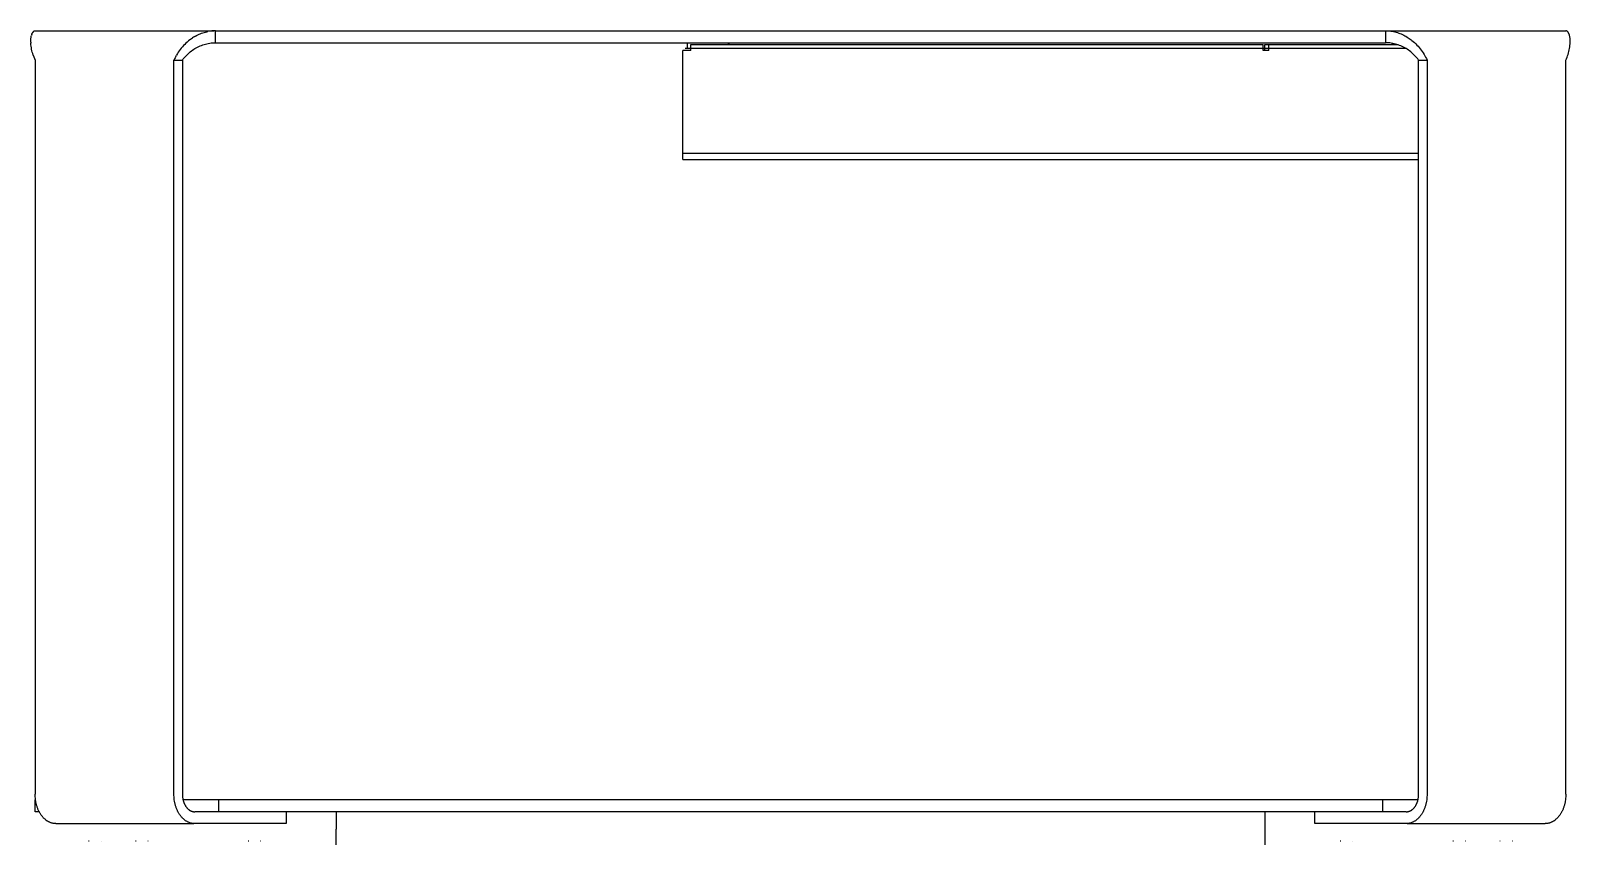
# Model space of a CAD drawing. Header units: millimetres. Extents: x -582 to 3448, y -204 to 2611.
# Drawn here: x 1039.1 to 1427.3, y 2063.8 to 2268.2 of the extents above; entities that cross this region are included whole.
import ezdxf

# ---------------------------------------------------------------- set-up
doc = ezdxf.new("R2010")
doc.units = ezdxf.units.MM
doc.header["$MEASUREMENT"] = 0
doc.layers.add('Utwórz2D linie widoczne', color=7, linetype='Continuous', true_color=0x000000)

msp = doc.modelspace()

# ---------------------------------------------------------------- linework, layer by layer
at = {"layer": 'Utwórz2D linie widoczne'}
for p, q in [((1039.33, 2267.28), (1039.28, 2267.09)), ((1039.33, 2267.28), (1039.35, 2267.33)), ((1039.35, 2267.33), (1039.37, 2267.39)), ((1039.37, 2267.39), (1039.39, 2267.44)), ((1039.39, 2267.44), (1039.41, 2267.49)), ((1039.41, 2267.49), (1039.43, 2267.54)), ((1039.43, 2267.54), (1039.45, 2267.6)), ((1039.45, 2267.6), (1039.48, 2267.65)), ((1039.48, 2267.65), (1039.51, 2267.7)), ((1039.51, 2267.7), (1039.54, 2267.74)), ((1039.54, 2267.74), (1039.57, 2267.79)), ((1039.57, 2267.79), (1039.6, 2267.84)), ((1039.6, 2267.84), (1039.64, 2267.88)), ((1039.64, 2267.88), (1039.67, 2267.93)), ((1039.67, 2267.93), (1039.71, 2267.97)), ((1039.71, 2267.97), (1039.75, 2268.01)), ((1039.75, 2268.01), (1039.79, 2268.05)), ((1039.79, 2268.05), (1039.83, 2268.09)), ((1039.83, 2268.09), (1039.87, 2268.13)), ((1039.96, 2268.18), (1039.87, 2268.13)), ((1039.96, 2268.18), (1039.98, 2268.19)), ((1039.98, 2268.19), (1039.99, 2268.2)), ((1039.99, 2268.2), (1040.01, 2268.2)), ((1040.01, 2268.2), (1040.03, 2268.21)), ((1040.03, 2268.21), (1040.04, 2268.22)), ((1040.04, 2268.22), (1040.06, 2268.22)), ((1040.06, 2268.22), (1040.08, 2268.22)), ((1040.08, 2268.22), (1040.09, 2268.23)), ((1040.09, 2268.23), (1040.11, 2268.23)), ((1040.11, 2268.23), (1040.13, 2268.23)), ((1040.13, 2268.23), (1040.14, 2268.24)), ((1040.14, 2268.24), (1040.16, 2268.24)), ((1040.16, 2268.24), (1040.18, 2268.24)), ((1040.18, 2268.24), (1040.2, 2268.24)), ((1040.2, 2268.24), (1085.24, 2268.24)), ((1080.9, 2267.05), (1081.21, 2267.2)), ((1081.21, 2267.2), (1081.52, 2267.35)), ((1081.52, 2267.35), (1081.83, 2267.48)), ((1081.83, 2267.48), (1082.14, 2267.6)), ((1082.14, 2267.6), (1082.47, 2267.71)), ((1082.47, 2267.71), (1082.79, 2267.82)), ((1082.79, 2267.82), (1083.12, 2267.91)), ((1083.12, 2267.91), (1083.45, 2267.99)), ((1083.45, 2267.99), (1083.78, 2268.06)), ((1084.09, 2268.11), (1083.78, 2268.06)), ((1084.4, 2268.16), (1084.09, 2268.11)), ((1084.72, 2268.19), (1084.4, 2268.16)), ((1085.03, 2268.22), (1084.72, 2268.19)), ((1085.35, 2268.23), (1085.03, 2268.22)), ((1085.66, 2268.24), (1085.35, 2268.23)), ((1085.66, 2268.24), (1380.73, 2268.24)), ((1085.66, 2265.24), (1085.66, 2268.24)), ((1380.73, 2268.24), (1380.73, 2265.24)), ((1380.73, 2268.24), (1381.07, 2268.23)), ((1381.07, 2268.23), (1381.4, 2268.22)), ((1381.15, 2268.24), (1426.2, 2268.24)), ((1381.4, 2268.22), (1381.74, 2268.19)), ((1381.74, 2268.19), (1382.07, 2268.15)), ((1382.07, 2268.15), (1382.41, 2268.1)), ((1382.41, 2268.1), (1382.74, 2268.03)), ((1382.74, 2268.03), (1383.07, 2267.96)), ((1383.07, 2267.96), (1383.4, 2267.87)), ((1383.4, 2267.87), (1383.73, 2267.78)), ((1383.73, 2267.78), (1384.05, 2267.67)), ((1384.05, 2267.67), (1384.37, 2267.56)), ((1384.37, 2267.56), (1384.68, 2267.43)), ((1384.68, 2267.43), (1384.99, 2267.29)), ((1384.99, 2267.29), (1385.3, 2267.15)), ((1385.3, 2267.15), (1385.6, 2266.99)), ((1426.21, 2268.24), (1426.2, 2268.24)), ((1426.23, 2268.24), (1426.21, 2268.24)), ((1426.25, 2268.24), (1426.23, 2268.24)), ((1426.27, 2268.23), (1426.25, 2268.24)), ((1426.28, 2268.23), (1426.27, 2268.23)), ((1426.3, 2268.23), (1426.28, 2268.23)), ((1426.32, 2268.22), (1426.3, 2268.23)), ((1426.33, 2268.22), (1426.32, 2268.22)), ((1426.35, 2268.21), (1426.33, 2268.22)), ((1426.37, 2268.21), (1426.35, 2268.21)), ((1426.38, 2268.2), (1426.37, 2268.21)), ((1426.4, 2268.19), (1426.38, 2268.2)), ((1426.43, 2268.18), (1426.4, 2268.19)), ((1426.45, 2268.17), (1426.43, 2268.18)), ((1426.47, 2268.16), (1426.45, 2268.17)), ((1426.49, 2268.15), (1426.47, 2268.16)), ((1426.51, 2268.14), (1426.49, 2268.15)), ((1426.53, 2268.13), (1426.51, 2268.14)), ((1426.54, 2268.11), (1426.53, 2268.13)), ((1426.56, 2268.1), (1426.54, 2268.11)), ((1426.6, 2268.06), (1426.56, 2268.1)), ((1426.64, 2268.02), (1426.6, 2268.06)), ((1426.68, 2267.98), (1426.64, 2268.02)), ((1426.71, 2267.94), (1426.68, 2267.98)), ((1426.75, 2267.9), (1426.71, 2267.94)), ((1426.78, 2267.85), (1426.75, 2267.9)), ((1426.81, 2267.81), (1426.78, 2267.85)), ((1426.84, 2267.76), (1426.81, 2267.81)), ((1426.87, 2267.72), (1426.84, 2267.76)), ((1426.9, 2267.67), (1426.87, 2267.72)), ((1426.93, 2267.62), (1426.9, 2267.67)), ((1426.95, 2267.57), (1426.93, 2267.62)), ((1426.97, 2267.52), (1426.95, 2267.57)), ((1426.99, 2267.47), (1426.97, 2267.52)), ((1427.01, 2267.42), (1426.99, 2267.47)), ((1427.03, 2267.37), (1427.01, 2267.42)), ((1427.06, 2267.27), (1427.03, 2267.37)), ((1427.09, 2267.18), (1427.06, 2267.27)), ((1427.12, 2267.09), (1427.09, 2267.18)), ((1039.09, 2265.77), (1039.1, 2265.96)), ((1039.09, 2265.58), (1039.09, 2265.77)), ((1039.1, 2265.39), (1039.09, 2265.58)), ((1039.1, 2265.96), (1039.12, 2266.15)), ((1039.1, 2265.39), (1039.11, 2265.1)), ((1039.14, 2264.72), (1039.11, 2265.1)), ((1039.12, 2266.15), (1039.14, 2266.34)), ((1039.14, 2266.34), (1039.16, 2266.53)), ((1039.18, 2264.34), (1039.14, 2264.72)), ((1039.16, 2266.53), (1039.2, 2266.72)), ((1039.24, 2263.96), (1039.18, 2264.34)), ((1039.2, 2266.72), (1039.23, 2266.9)), ((1039.23, 2266.9), (1039.28, 2267.09)), ((1039.3, 2263.58), (1039.24, 2263.96)), ((1039.38, 2263.21), (1039.3, 2263.58)), ((1076.79, 2263.52), (1076.54, 2263.18)), ((1077.05, 2263.86), (1076.79, 2263.52)), ((1077.32, 2264.18), (1077.05, 2263.86)), ((1077.61, 2264.5), (1077.32, 2264.18)), ((1077.9, 2264.81), (1077.61, 2264.5)), ((1078.21, 2265.11), (1077.9, 2264.81)), ((1078.52, 2265.4), (1078.21, 2265.11)), ((1078.84, 2265.67), (1078.52, 2265.4)), ((1079.17, 2265.94), (1078.84, 2265.67)), ((1079.17, 2265.94), (1079.4, 2266.11)), ((1079.4, 2266.11), (1079.64, 2266.28)), ((1079.59, 2263.15), (1079.89, 2263.36)), ((1079.64, 2266.28), (1079.87, 2266.44)), ((1080.11, 2266.6), (1079.87, 2266.44)), ((1079.89, 2263.36), (1080.19, 2263.57)), ((1080.36, 2266.75), (1080.11, 2266.6)), ((1080.19, 2263.57), (1080.5, 2263.76)), ((1080.6, 2266.89), (1080.36, 2266.75)), ((1080.5, 2263.76), (1080.81, 2263.94)), ((1080.6, 2266.89), (1080.9, 2267.05)), ((1080.81, 2263.94), (1081.13, 2264.1)), ((1081.13, 2264.1), (1081.46, 2264.26)), ((1081.46, 2264.26), (1081.79, 2264.41)), ((1081.79, 2264.41), (1082.13, 2264.54)), ((1082.13, 2264.54), (1082.47, 2264.67)), ((1082.47, 2264.67), (1082.81, 2264.78)), ((1082.81, 2264.78), (1083.16, 2264.88)), ((1083.16, 2264.88), (1083.51, 2264.97)), ((1083.51, 2264.97), (1083.86, 2265.04)), ((1083.86, 2265.04), (1084.22, 2265.11)), ((1084.22, 2265.11), (1084.58, 2265.16)), ((1084.58, 2265.16), (1084.94, 2265.2)), ((1084.94, 2265.2), (1085.3, 2265.22)), ((1085.3, 2265.22), (1085.66, 2265.24)), ((1085.66, 2265.24), (1380.73, 2265.24)), ((1205.56, 2263.25), (1203.56, 2263.25)), ((1203.56, 2237.25), (1203.56, 2263.25)), ((1205.56, 2263.78), (1204.15, 2263.78)), ((1204.62, 2265.25), (1204.62, 2263.75)), ((1205.21, 2263.75), (1204.62, 2263.75)), ((1205.56, 2263.75), (1205.21, 2263.75)), ((1205.56, 2263.25), (1205.56, 2264.75)), ((1205.56, 2264.75), (1349.9, 2264.75)), ((1349.9, 2263.78), (1205.56, 2263.78)), ((1214.53, 2265.24), (1214.57, 2265.23)), ((1214.57, 2265.23), (1214.61, 2265.22)), ((1214.61, 2265.22), (1214.65, 2265.21)), ((1214.65, 2265.21), (1214.69, 2265.2)), ((1214.69, 2265.2), (1214.73, 2265.19)), ((1214.73, 2265.19), (1214.77, 2265.17)), ((1214.77, 2265.17), (1214.81, 2265.16)), ((1214.81, 2265.16), (1214.85, 2265.14)), ((1214.85, 2265.14), (1214.89, 2265.12)), ((1214.89, 2265.12), (1214.92, 2265.1)), ((1214.92, 2265.1), (1214.96, 2265.08)), ((1214.96, 2265.08), (1215, 2265.06)), ((1215, 2265.06), (1215.03, 2265.04)), ((1215.03, 2265.04), (1215.07, 2265.01)), ((1215.07, 2265.01), (1215.1, 2264.99)), ((1215.1, 2264.99), (1215.13, 2264.96)), ((1215.13, 2264.96), (1215.16, 2264.93)), ((1215.16, 2264.93), (1215.19, 2264.9)), ((1215.19, 2264.9), (1215.22, 2264.87)), ((1215.22, 2264.87), (1215.25, 2264.84)), ((1215.25, 2264.84), (1215.28, 2264.81)), ((1215.28, 2264.81), (1215.31, 2264.78)), ((1215.31, 2264.78), (1215.33, 2264.75)), ((1349.9, 2263.25), (1349.9, 2264.75)), ((1350.26, 2263.78), (1349.9, 2263.78)), ((1351.32, 2263.25), (1349.9, 2263.25)), ((1350.26, 2263.25), (1350.26, 2264.75)), ((1350.26, 2264.75), (1351.32, 2264.75)), ((1385.83, 2263.78), (1350.26, 2263.78)), ((1351.32, 2263.25), (1351.32, 2264.75)), ((1351.32, 2264.75), (1383.76, 2264.75)), ((1381.09, 2265.22), (1380.73, 2265.24)), ((1381.45, 2265.2), (1381.09, 2265.22)), ((1381.81, 2265.16), (1381.45, 2265.2)), ((1382.17, 2265.11), (1381.81, 2265.16)), ((1382.53, 2265.04), (1382.17, 2265.11)), ((1382.35, 2265.1), (1382.4, 2265.07)), ((1382.4, 2265.07), (1382.44, 2265.05)), ((1382.44, 2265.05), (1382.48, 2265.02)), ((1382.48, 2265.02), (1382.52, 2264.99)), ((1382.52, 2264.99), (1382.55, 2264.96)), ((1382.88, 2264.97), (1382.53, 2265.04)), ((1382.55, 2264.96), (1382.59, 2264.92)), ((1382.59, 2264.92), (1382.63, 2264.89)), ((1382.63, 2264.89), (1382.66, 2264.86)), ((1382.66, 2264.86), (1382.69, 2264.82)), ((1382.69, 2264.82), (1382.73, 2264.78)), ((1382.73, 2264.78), (1382.76, 2264.75)), ((1383.23, 2264.88), (1382.88, 2264.97)), ((1383.58, 2264.78), (1383.23, 2264.88)), ((1383.93, 2264.67), (1383.58, 2264.78)), ((1384.27, 2264.54), (1383.93, 2264.67)), ((1384.6, 2264.41), (1384.27, 2264.54)), ((1384.93, 2264.26), (1384.6, 2264.41)), ((1385.26, 2264.1), (1384.93, 2264.26)), ((1385.58, 2263.94), (1385.26, 2264.1)), ((1385.89, 2263.76), (1385.58, 2263.94)), ((1385.6, 2266.99), (1385.88, 2266.84)), ((1385.88, 2266.84), (1386.16, 2266.67)), ((1386.2, 2263.57), (1385.89, 2263.76)), ((1386.16, 2266.67), (1386.43, 2266.5)), ((1386.5, 2263.36), (1386.2, 2263.57)), ((1386.43, 2266.5), (1386.7, 2266.32)), ((1386.8, 2263.15), (1386.5, 2263.36)), ((1386.7, 2266.32), (1386.93, 2266.16)), ((1386.93, 2266.16), (1387.16, 2265.99)), ((1387.16, 2265.99), (1387.39, 2265.81)), ((1387.39, 2265.81), (1387.72, 2265.54)), ((1387.72, 2265.54), (1388.03, 2265.25)), ((1388.03, 2265.25), (1388.34, 2264.96)), ((1388.34, 2264.96), (1388.64, 2264.65)), ((1388.64, 2264.65), (1388.93, 2264.34)), ((1388.93, 2264.34), (1389.21, 2264.02)), ((1389.21, 2264.02), (1389.48, 2263.69)), ((1389.48, 2263.69), (1389.74, 2263.35)), ((1389.74, 2263.35), (1389.98, 2263)), ((1426.97, 2263.04), (1427.05, 2263.42)), ((1427.05, 2263.42), (1427.13, 2263.8)), ((1427.14, 2266.99), (1427.12, 2267.09)), ((1427.13, 2263.8), (1427.19, 2264.18)), ((1427.19, 2266.79), (1427.14, 2266.99)), ((1427.22, 2266.58), (1427.19, 2266.79)), ((1427.19, 2264.18), (1427.24, 2264.56)), ((1427.25, 2266.37), (1427.22, 2266.58)), ((1427.24, 2264.56), (1427.28, 2264.95)), ((1427.27, 2266.16), (1427.25, 2266.37)), ((1427.29, 2265.95), (1427.27, 2266.16)), ((1427.28, 2264.95), (1427.29, 2265.24)), ((1427.3, 2265.74), (1427.29, 2265.95)), ((1427.29, 2265.24), (1427.3, 2265.53)), ((1427.3, 2265.53), (1427.3, 2265.74)), ((1039.48, 2262.84), (1039.38, 2263.21)), ((1039.58, 2262.47), (1039.48, 2262.84)), ((1039.7, 2262.1), (1039.58, 2262.47)), ((1039.7, 2262.1), (1039.85, 2261.68)), ((1039.85, 2261.68), (1040.02, 2261.25)), ((1040.02, 2261.25), (1040.2, 2260.84)), ((1040.2, 2260.84), (1040.2, 2075.64)), ((1075.34, 2261.15), (1075.2, 2260.84)), ((1075.2, 2075.64), (1075.2, 2260.84)), ((1075.2, 2260.84), (1077.32, 2260.84)), ((1075.49, 2261.45), (1075.34, 2261.15)), ((1075.65, 2261.75), (1075.49, 2261.45)), ((1075.65, 2261.75), (1075.85, 2262.11)), ((1076.06, 2262.47), (1075.85, 2262.11)), ((1076.29, 2262.83), (1076.06, 2262.47)), ((1076.54, 2263.18), (1076.29, 2262.83)), ((1077.32, 2260.84), (1077.53, 2261.13)), ((1077.32, 2260.84), (1077.32, 2075.64)), ((1077.53, 2261.13), (1077.76, 2261.41)), ((1077.76, 2261.41), (1078, 2261.69)), ((1078, 2261.69), (1078.24, 2261.95)), ((1078.24, 2261.95), (1078.49, 2262.21)), ((1078.49, 2262.21), (1078.76, 2262.46)), ((1078.76, 2262.46), (1079.03, 2262.7)), ((1079.03, 2262.7), (1079.31, 2262.93)), ((1079.31, 2262.93), (1079.59, 2263.15)), ((1387.09, 2262.93), (1386.8, 2263.15)), ((1387.36, 2262.7), (1387.09, 2262.93)), ((1387.64, 2262.46), (1387.36, 2262.7)), ((1387.9, 2262.21), (1387.64, 2262.46)), ((1388.15, 2261.95), (1387.9, 2262.21)), ((1388.4, 2261.69), (1388.15, 2261.95)), ((1388.63, 2261.41), (1388.4, 2261.69)), ((1388.86, 2261.13), (1388.63, 2261.41)), ((1389.08, 2260.84), (1388.86, 2261.13)), ((1389.08, 2075.64), (1389.08, 2260.84)), ((1389.08, 2260.84), (1391.2, 2260.84)), ((1389.98, 2263), (1390.22, 2262.65)), ((1390.22, 2262.65), (1390.44, 2262.28)), ((1390.44, 2262.28), (1390.65, 2261.93)), ((1390.65, 2261.93), (1390.84, 2261.57)), ((1390.84, 2261.57), (1391.02, 2261.21)), ((1391.02, 2261.21), (1391.2, 2260.84)), ((1391.2, 2260.84), (1391.2, 2075.64)), ((1426.2, 2260.84), (1426.35, 2261.2)), ((1426.2, 2075.64), (1426.2, 2260.84)), ((1426.35, 2261.2), (1426.5, 2261.56)), ((1426.5, 2261.56), (1426.63, 2261.92)), ((1426.63, 2261.92), (1426.76, 2262.29)), ((1426.76, 2262.29), (1426.87, 2262.66)), ((1426.87, 2262.66), (1426.97, 2263.04)), ((1205.56, 2237.25), (1203.56, 2237.25)), ((1203.56, 2235.75), (1203.56, 2237.25)), ((1349.9, 2237.25), (1205.56, 2237.25)), ((1351.32, 2237.25), (1349.9, 2237.25)), ((1389.08, 2237.25), (1351.32, 2237.25)), ((1203.56, 2235.75), (1203.56, 2235.75)), ((1203.56, 2235.75), (1203.56, 2235.75)), ((1203.56, 2235.75), (1205.56, 2235.75)), ((1205.56, 2235.75), (1349.9, 2235.75)), ((1349.9, 2235.75), (1351.32, 2235.75)), ((1351.32, 2235.75), (1389.08, 2235.75)), ((1040.2, 2075.31), (1040.2, 2075.64)), ((1040.22, 2074.97), (1040.2, 2075.31)), ((1040.2, 2071.24), (1040.2, 2074.24)), ((1040.29, 2074.24), (1040.2, 2074.24)), ((1040.24, 2074.63), (1040.22, 2074.97)), ((1040.28, 2074.29), (1040.24, 2074.63)), ((1040.33, 2073.95), (1040.28, 2074.29)), ((1040.37, 2073.78), (1040.33, 2073.95)), ((1040.4, 2073.6), (1040.37, 2073.78)), ((1040.43, 2073.43), (1040.4, 2073.6)), ((1040.47, 2073.26), (1040.43, 2073.43)), ((1040.52, 2073.09), (1040.47, 2073.26)), ((1040.56, 2072.92), (1040.52, 2073.09)), ((1075.2, 2075.31), (1075.2, 2075.64)), ((1075.22, 2074.97), (1075.2, 2075.31)), ((1075.24, 2074.63), (1075.22, 2074.97)), ((1075.28, 2074.29), (1075.24, 2074.63)), ((1075.33, 2073.95), (1075.28, 2074.29)), ((1075.37, 2073.78), (1075.33, 2073.95)), ((1075.4, 2073.6), (1075.37, 2073.78)), ((1075.43, 2073.43), (1075.4, 2073.6)), ((1075.47, 2073.26), (1075.43, 2073.43)), ((1075.52, 2073.09), (1075.47, 2073.26)), ((1075.56, 2072.92), (1075.52, 2073.09)), ((1077.32, 2075.64), (1077.32, 2075.44)), ((1077.32, 2075.44), (1077.33, 2075.24)), ((1077.33, 2075.24), (1077.35, 2075.04)), ((1077.35, 2075.04), (1077.37, 2074.84)), ((1077.37, 2074.84), (1077.4, 2074.63)), ((1077.4, 2074.63), (1077.42, 2074.53)), ((1077.42, 2074.53), (1077.44, 2074.43)), ((1077.44, 2074.43), (1077.46, 2074.33)), ((1077.46, 2074.33), (1077.48, 2074.22)), ((1086.43, 2074.24), (1077.48, 2074.24)), ((1077.48, 2074.22), (1077.51, 2074.12)), ((1077.51, 2074.12), (1077.54, 2074.02)), ((1077.54, 2074.02), (1077.57, 2073.92)), ((1077.57, 2073.92), (1077.6, 2073.82)), ((1077.6, 2073.82), (1077.63, 2073.72)), ((1077.63, 2073.72), (1077.67, 2073.62)), ((1077.67, 2073.62), (1077.7, 2073.52)), ((1077.7, 2073.52), (1077.74, 2073.42)), ((1077.74, 2073.42), (1077.78, 2073.33)), ((1077.78, 2073.33), (1077.82, 2073.23)), ((1077.82, 2073.23), (1077.87, 2073.14)), ((1077.87, 2073.14), (1077.92, 2073.05)), ((1077.92, 2073.05), (1077.96, 2072.95)), ((1379.96, 2074.24), (1086.43, 2074.24)), ((1086.43, 2074.24), (1086.43, 2071.24)), ((1379.96, 2074.24), (1379.96, 2071.24)), ((1388.91, 2074.24), (1379.96, 2074.24)), ((1388.43, 2072.95), (1388.48, 2073.05)), ((1388.48, 2073.05), (1388.52, 2073.14)), ((1388.52, 2073.14), (1388.57, 2073.23)), ((1388.57, 2073.23), (1388.61, 2073.33)), ((1388.61, 2073.33), (1388.65, 2073.42)), ((1388.65, 2073.42), (1388.69, 2073.52)), ((1388.69, 2073.52), (1388.73, 2073.62)), ((1388.73, 2073.62), (1388.76, 2073.72)), ((1388.76, 2073.72), (1388.8, 2073.82)), ((1388.8, 2073.82), (1388.83, 2073.92)), ((1388.83, 2073.92), (1388.86, 2074.02)), ((1388.86, 2074.02), (1388.88, 2074.12)), ((1388.88, 2074.12), (1388.91, 2074.22)), ((1388.91, 2074.22), (1388.93, 2074.33)), ((1388.93, 2074.33), (1388.96, 2074.43)), ((1388.96, 2074.43), (1388.97, 2074.53)), ((1388.97, 2074.53), (1388.99, 2074.63)), ((1388.99, 2074.63), (1389.02, 2074.84)), ((1389.02, 2074.84), (1389.05, 2075.04)), ((1389.05, 2075.04), (1389.06, 2075.24)), ((1389.06, 2075.24), (1389.07, 2075.44)), ((1389.07, 2075.44), (1389.08, 2075.64)), ((1390.88, 2073.09), (1390.83, 2072.92)), ((1390.92, 2073.26), (1390.88, 2073.09)), ((1390.96, 2073.43), (1390.92, 2073.26)), ((1390.99, 2073.6), (1390.96, 2073.43)), ((1391.03, 2073.78), (1390.99, 2073.6)), ((1391.06, 2073.95), (1391.03, 2073.78)), ((1391.11, 2074.29), (1391.06, 2073.95)), ((1391.15, 2074.63), (1391.11, 2074.29)), ((1391.18, 2074.97), (1391.15, 2074.63)), ((1391.19, 2075.31), (1391.18, 2074.97)), ((1391.2, 2075.64), (1391.19, 2075.31)), ((1425.88, 2073.09), (1425.83, 2072.92)), ((1425.92, 2073.26), (1425.88, 2073.09)), ((1425.96, 2073.43), (1425.92, 2073.26)), ((1425.99, 2073.6), (1425.96, 2073.43)), ((1426.03, 2073.78), (1425.99, 2073.6)), ((1426.06, 2073.95), (1426.03, 2073.78)), ((1426.11, 2074.29), (1426.06, 2073.95)), ((1426.2, 2074.24), (1426.1, 2074.24)), ((1426.15, 2074.63), (1426.11, 2074.29)), ((1426.18, 2074.97), (1426.15, 2074.63)), ((1426.19, 2075.31), (1426.18, 2074.97)), ((1426.2, 2075.64), (1426.19, 2075.31)), ((1041.22, 2071.24), (1040.2, 2071.24)), ((1040.61, 2072.74), (1040.56, 2072.92)), ((1040.67, 2072.58), (1040.61, 2072.74)), ((1040.72, 2072.41), (1040.67, 2072.58)), ((1040.78, 2072.24), (1040.72, 2072.41)), ((1040.84, 2072.07), (1040.78, 2072.24)), ((1040.91, 2071.91), (1040.84, 2072.07)), ((1040.98, 2071.75), (1040.91, 2071.91)), ((1041.05, 2071.59), (1040.98, 2071.75)), ((1041.12, 2071.43), (1041.05, 2071.59)), ((1041.2, 2071.28), (1041.12, 2071.43)), ((1041.28, 2071.12), (1041.2, 2071.28)), ((1041.37, 2070.97), (1041.28, 2071.12)), ((1041.45, 2070.83), (1041.37, 2070.97)), ((1041.54, 2070.68), (1041.45, 2070.83)), ((1041.63, 2070.54), (1041.54, 2070.68)), ((1041.73, 2070.41), (1041.63, 2070.54)), ((1041.83, 2070.27), (1041.73, 2070.41)), ((1041.93, 2070.14), (1041.83, 2070.27)), ((1042.03, 2070.02), (1041.93, 2070.14)), ((1042.13, 2069.89), (1042.03, 2070.02)), ((1042.24, 2069.78), (1042.13, 2069.89)), ((1042.34, 2069.66), (1042.24, 2069.78)), ((1042.45, 2069.55), (1042.34, 2069.66)), ((1042.57, 2069.45), (1042.45, 2069.55)), ((1042.68, 2069.34), (1042.57, 2069.45)), ((1042.79, 2069.25), (1042.68, 2069.34)), ((1042.91, 2069.15), (1042.79, 2069.25)), ((1043.03, 2069.07), (1042.91, 2069.15)), ((1075.61, 2072.74), (1075.56, 2072.92)), ((1075.67, 2072.58), (1075.61, 2072.74)), ((1075.72, 2072.41), (1075.67, 2072.58)), ((1075.78, 2072.24), (1075.72, 2072.41)), ((1075.84, 2072.07), (1075.78, 2072.24)), ((1075.91, 2071.91), (1075.84, 2072.07)), ((1075.98, 2071.75), (1075.91, 2071.91)), ((1076.05, 2071.59), (1075.98, 2071.75)), ((1076.12, 2071.43), (1076.05, 2071.59)), ((1076.2, 2071.28), (1076.12, 2071.43)), ((1076.28, 2071.12), (1076.2, 2071.28)), ((1076.37, 2070.97), (1076.28, 2071.12)), ((1076.45, 2070.83), (1076.37, 2070.97)), ((1076.54, 2070.68), (1076.45, 2070.83)), ((1076.63, 2070.54), (1076.54, 2070.68)), ((1076.73, 2070.41), (1076.63, 2070.54)), ((1076.83, 2070.27), (1076.73, 2070.41)), ((1076.93, 2070.14), (1076.83, 2070.27)), ((1077.03, 2070.02), (1076.93, 2070.14)), ((1077.13, 2069.89), (1077.03, 2070.02)), ((1077.24, 2069.78), (1077.13, 2069.89)), ((1077.34, 2069.66), (1077.24, 2069.78)), ((1077.45, 2069.55), (1077.34, 2069.66)), ((1077.57, 2069.45), (1077.45, 2069.55)), ((1077.68, 2069.34), (1077.57, 2069.45)), ((1077.79, 2069.25), (1077.68, 2069.34)), ((1077.91, 2069.15), (1077.79, 2069.25)), ((1078.03, 2069.07), (1077.91, 2069.15)), ((1077.96, 2072.95), (1078.01, 2072.87)), ((1078.01, 2072.87), (1078.07, 2072.78)), ((1078.07, 2072.78), (1078.12, 2072.69)), ((1078.12, 2072.69), (1078.17, 2072.61)), ((1078.17, 2072.61), (1078.23, 2072.53)), ((1078.23, 2072.53), (1078.29, 2072.45)), ((1078.29, 2072.45), (1078.35, 2072.37)), ((1078.35, 2072.37), (1078.41, 2072.3)), ((1078.41, 2072.3), (1078.47, 2072.22)), ((1078.47, 2072.22), (1078.53, 2072.15)), ((1078.53, 2072.15), (1078.6, 2072.08)), ((1078.6, 2072.08), (1078.66, 2072.02)), ((1078.66, 2072.02), (1078.73, 2071.96)), ((1078.73, 2071.96), (1078.79, 2071.9)), ((1078.79, 2071.9), (1078.86, 2071.84)), ((1078.86, 2071.84), (1078.93, 2071.78)), ((1078.93, 2071.78), (1079, 2071.73)), ((1079, 2071.73), (1079.07, 2071.68)), ((1079.07, 2071.68), (1079.14, 2071.63)), ((1079.14, 2071.63), (1079.21, 2071.59)), ((1079.21, 2071.59), (1079.28, 2071.55)), ((1079.28, 2071.55), (1079.36, 2071.51)), ((1079.36, 2071.51), (1079.43, 2071.47)), ((1079.43, 2071.47), (1079.5, 2071.44)), ((1079.5, 2071.44), (1079.57, 2071.41)), ((1079.57, 2071.41), (1079.65, 2071.38)), ((1079.65, 2071.38), (1079.72, 2071.36)), ((1079.72, 2071.36), (1079.79, 2071.33)), ((1079.79, 2071.33), (1079.86, 2071.31)), ((1079.86, 2071.31), (1079.94, 2071.29)), ((1079.94, 2071.29), (1080.01, 2071.28)), ((1080.01, 2071.28), (1080.08, 2071.27)), ((1080.08, 2071.27), (1080.15, 2071.26)), ((1080.15, 2071.26), (1080.22, 2071.25)), ((1080.22, 2071.25), (1080.29, 2071.24)), ((1080.29, 2071.24), (1080.36, 2071.24)), ((1080.36, 2071.24), (1080.43, 2071.24)), ((1086.43, 2071.24), (1080.43, 2071.24)), ((1379.96, 2071.24), (1086.43, 2071.24)), ((1103.48, 2071.24), (1103.48, 2068.24)), ((1116.08, 2071.24), (1116.08, 2066.84)), ((1350.31, 2071.24), (1350.31, 2066.84)), ((1362.91, 2068.24), (1362.91, 2071.24)), ((1385.96, 2071.24), (1379.96, 2071.24)), ((1385.96, 2071.24), (1386.03, 2071.24)), ((1386.03, 2071.24), (1386.1, 2071.24)), ((1386.1, 2071.24), (1386.17, 2071.25)), ((1386.17, 2071.25), (1386.24, 2071.26)), ((1386.24, 2071.26), (1386.31, 2071.27)), ((1386.31, 2071.27), (1386.39, 2071.28)), ((1386.39, 2071.28), (1386.46, 2071.29)), ((1386.46, 2071.29), (1386.53, 2071.31)), ((1386.53, 2071.31), (1386.6, 2071.33)), ((1386.6, 2071.33), (1386.67, 2071.36)), ((1386.67, 2071.36), (1386.75, 2071.38)), ((1386.75, 2071.38), (1386.82, 2071.41)), ((1386.82, 2071.41), (1386.89, 2071.44)), ((1386.89, 2071.44), (1386.96, 2071.47)), ((1386.96, 2071.47), (1387.04, 2071.51)), ((1387.04, 2071.51), (1387.11, 2071.55)), ((1387.11, 2071.55), (1387.18, 2071.59)), ((1387.18, 2071.59), (1387.25, 2071.63)), ((1387.25, 2071.63), (1387.32, 2071.68)), ((1387.32, 2071.68), (1387.39, 2071.73)), ((1387.39, 2071.73), (1387.46, 2071.78)), ((1387.46, 2071.78), (1387.53, 2071.84)), ((1387.53, 2071.84), (1387.6, 2071.9)), ((1387.6, 2071.9), (1387.67, 2071.96)), ((1387.67, 2071.96), (1387.73, 2072.02)), ((1387.73, 2072.02), (1387.8, 2072.08)), ((1387.8, 2072.08), (1387.86, 2072.15)), ((1387.86, 2072.15), (1387.92, 2072.22)), ((1387.92, 2072.22), (1387.99, 2072.3)), ((1387.99, 2072.3), (1388.05, 2072.37)), ((1388.05, 2072.37), (1388.11, 2072.45)), ((1388.11, 2072.45), (1388.16, 2072.53)), ((1388.16, 2072.53), (1388.22, 2072.61)), ((1388.22, 2072.61), (1388.27, 2072.69)), ((1388.27, 2072.69), (1388.33, 2072.78)), ((1388.33, 2072.78), (1388.38, 2072.87)), ((1388.48, 2069.15), (1388.37, 2069.07)), ((1388.38, 2072.87), (1388.43, 2072.95)), ((1388.6, 2069.25), (1388.48, 2069.15)), ((1388.71, 2069.34), (1388.6, 2069.25)), ((1388.83, 2069.45), (1388.71, 2069.34)), ((1388.94, 2069.55), (1388.83, 2069.45)), ((1389.05, 2069.66), (1388.94, 2069.55)), ((1389.16, 2069.78), (1389.05, 2069.66)), ((1389.26, 2069.89), (1389.16, 2069.78)), ((1389.37, 2070.02), (1389.26, 2069.89)), ((1389.47, 2070.14), (1389.37, 2070.02)), ((1389.57, 2070.27), (1389.47, 2070.14)), ((1389.66, 2070.41), (1389.57, 2070.27)), ((1389.76, 2070.54), (1389.66, 2070.41)), ((1389.85, 2070.68), (1389.76, 2070.54)), ((1389.94, 2070.83), (1389.85, 2070.68)), ((1390.03, 2070.97), (1389.94, 2070.83)), ((1390.11, 2071.12), (1390.03, 2070.97)), ((1390.19, 2071.28), (1390.11, 2071.12)), ((1390.27, 2071.43), (1390.19, 2071.28)), ((1390.34, 2071.59), (1390.27, 2071.43)), ((1390.42, 2071.75), (1390.34, 2071.59)), ((1390.48, 2071.91), (1390.42, 2071.75)), ((1390.55, 2072.07), (1390.48, 2071.91)), ((1390.61, 2072.24), (1390.55, 2072.07)), ((1390.67, 2072.41), (1390.61, 2072.24)), ((1390.73, 2072.58), (1390.67, 2072.41)), ((1390.78, 2072.74), (1390.73, 2072.58)), ((1390.83, 2072.92), (1390.78, 2072.74)), ((1423.48, 2069.15), (1423.37, 2069.07)), ((1423.6, 2069.25), (1423.48, 2069.15)), ((1423.71, 2069.34), (1423.6, 2069.25)), ((1423.83, 2069.45), (1423.71, 2069.34)), ((1423.94, 2069.55), (1423.83, 2069.45)), ((1424.05, 2069.66), (1423.94, 2069.55)), ((1424.16, 2069.78), (1424.05, 2069.66)), ((1424.26, 2069.89), (1424.16, 2069.78)), ((1424.37, 2070.02), (1424.26, 2069.89)), ((1424.47, 2070.14), (1424.37, 2070.02)), ((1424.57, 2070.27), (1424.47, 2070.14)), ((1424.66, 2070.41), (1424.57, 2070.27)), ((1424.76, 2070.54), (1424.66, 2070.41)), ((1424.85, 2070.68), (1424.76, 2070.54)), ((1424.94, 2070.83), (1424.85, 2070.68)), ((1425.03, 2070.97), (1424.94, 2070.83)), ((1425.11, 2071.12), (1425.03, 2070.97)), ((1425.19, 2071.28), (1425.11, 2071.12)), ((1425.27, 2071.43), (1425.19, 2071.28)), ((1425.34, 2071.59), (1425.27, 2071.43)), ((1425.42, 2071.75), (1425.34, 2071.59)), ((1425.48, 2071.91), (1425.42, 2071.75)), ((1425.55, 2072.07), (1425.48, 2071.91)), ((1425.61, 2072.24), (1425.55, 2072.07)), ((1425.67, 2072.41), (1425.61, 2072.24)), ((1425.73, 2072.58), (1425.67, 2072.41)), ((1425.78, 2072.74), (1425.73, 2072.58)), ((1425.83, 2072.92), (1425.78, 2072.74)), ((1043.14, 2068.98), (1043.03, 2069.07)), ((1043.26, 2068.9), (1043.14, 2068.98)), ((1043.38, 2068.83), (1043.26, 2068.9)), ((1043.5, 2068.76), (1043.38, 2068.83)), ((1043.62, 2068.69), (1043.5, 2068.76)), ((1043.75, 2068.63), (1043.62, 2068.69)), ((1043.87, 2068.58), (1043.75, 2068.63)), ((1043.99, 2068.52), (1043.87, 2068.58)), ((1044.11, 2068.48), (1043.99, 2068.52)), ((1044.23, 2068.43), (1044.11, 2068.48)), ((1044.36, 2068.4), (1044.23, 2068.43)), ((1044.48, 2068.36), (1044.36, 2068.4)), ((1044.6, 2068.33), (1044.48, 2068.36)), ((1044.72, 2068.31), (1044.6, 2068.33)), ((1044.84, 2068.29), (1044.72, 2068.31)), ((1044.96, 2068.27), (1044.84, 2068.29)), ((1045.08, 2068.26), (1044.96, 2068.27)), ((1045.2, 2068.25), (1045.08, 2068.26)), ((1045.31, 2068.24), (1045.2, 2068.25)), ((1045.43, 2068.24), (1045.31, 2068.24)), ((1045.43, 2068.24), (1080.2, 2068.24)), ((1078.14, 2068.98), (1078.03, 2069.07)), ((1078.26, 2068.9), (1078.14, 2068.98)), ((1078.38, 2068.83), (1078.26, 2068.9)), ((1078.5, 2068.76), (1078.38, 2068.83)), ((1078.62, 2068.69), (1078.5, 2068.76)), ((1078.75, 2068.63), (1078.62, 2068.69)), ((1078.87, 2068.58), (1078.75, 2068.63)), ((1078.99, 2068.52), (1078.87, 2068.58)), ((1079.11, 2068.48), (1078.99, 2068.52)), ((1079.23, 2068.43), (1079.11, 2068.48)), ((1079.36, 2068.4), (1079.23, 2068.43)), ((1079.48, 2068.36), (1079.36, 2068.4)), ((1079.6, 2068.33), (1079.48, 2068.36)), ((1079.72, 2068.31), (1079.6, 2068.33)), ((1079.84, 2068.29), (1079.72, 2068.31)), ((1079.96, 2068.27), (1079.84, 2068.29)), ((1080.08, 2068.26), (1079.96, 2068.27)), ((1080.2, 2068.25), (1080.08, 2068.26)), ((1080.31, 2068.24), (1080.2, 2068.25)), ((1080.43, 2068.24), (1080.31, 2068.24)), ((1103.48, 2068.24), (1080.43, 2068.24)), ((1116.08, 2062.94), (1116.08, 2066.84)), ((1350.31, 2066.84), (1350.31, 2062.94)), ((1385.96, 2068.24), (1362.91, 2068.24)), ((1386.08, 2068.24), (1385.96, 2068.24)), ((1386.2, 2068.25), (1386.08, 2068.24)), ((1386.32, 2068.26), (1386.2, 2068.25)), ((1386.2, 2068.24), (1420.96, 2068.24)), ((1386.43, 2068.27), (1386.32, 2068.26)), ((1386.55, 2068.29), (1386.43, 2068.27)), ((1386.67, 2068.31), (1386.55, 2068.29)), ((1386.79, 2068.33), (1386.67, 2068.31)), ((1386.92, 2068.36), (1386.79, 2068.33)), ((1387.04, 2068.4), (1386.92, 2068.36)), ((1387.16, 2068.43), (1387.04, 2068.4)), ((1387.28, 2068.48), (1387.16, 2068.43)), ((1387.4, 2068.52), (1387.28, 2068.48)), ((1387.53, 2068.58), (1387.4, 2068.52)), ((1387.65, 2068.63), (1387.53, 2068.58)), ((1387.77, 2068.69), (1387.65, 2068.63)), ((1387.89, 2068.76), (1387.77, 2068.69)), ((1388.01, 2068.83), (1387.89, 2068.76)), ((1388.13, 2068.9), (1388.01, 2068.83)), ((1388.25, 2068.98), (1388.13, 2068.9)), ((1388.37, 2069.07), (1388.25, 2068.98)), ((1421.08, 2068.24), (1420.96, 2068.24)), ((1421.2, 2068.25), (1421.08, 2068.24)), ((1421.32, 2068.26), (1421.2, 2068.25)), ((1421.43, 2068.27), (1421.32, 2068.26)), ((1421.55, 2068.29), (1421.43, 2068.27)), ((1421.67, 2068.31), (1421.55, 2068.29)), ((1421.79, 2068.33), (1421.67, 2068.31)), ((1421.92, 2068.36), (1421.79, 2068.33)), ((1422.04, 2068.4), (1421.92, 2068.36)), ((1422.16, 2068.43), (1422.04, 2068.4)), ((1422.28, 2068.48), (1422.16, 2068.43)), ((1422.4, 2068.52), (1422.28, 2068.48)), ((1422.53, 2068.58), (1422.4, 2068.52)), ((1422.65, 2068.63), (1422.53, 2068.58)), ((1422.77, 2068.69), (1422.65, 2068.63)), ((1422.89, 2068.76), (1422.77, 2068.69)), ((1423.01, 2068.83), (1422.89, 2068.76)), ((1423.13, 2068.9), (1423.01, 2068.83)), ((1423.25, 2068.98), (1423.13, 2068.9)), ((1423.37, 2069.07), (1423.25, 2068.98)), ((1053.79, 2063.82), (1053.63, 2063.82)), ((1056.88, 2063.82), (1056.81, 2063.82)), ((1065.64, 2063.82), (1065.47, 2063.82)), ((1068.73, 2063.82), (1068.65, 2063.82)), ((1094.05, 2063.82), (1093.88, 2063.82)), ((1097.14, 2063.82), (1097.06, 2063.82)), ((1369.42, 2063.82), (1369.26, 2063.82)), ((1372.51, 2063.82), (1372.44, 2063.82)), ((1397.83, 2063.82), (1397.67, 2063.82)), ((1400.92, 2063.82), (1400.85, 2063.82)), ((1409.67, 2063.82), (1409.51, 2063.82)), ((1412.77, 2063.82), (1412.69, 2063.82))]:
    msp.add_line(p, q, dxfattribs=at)

doc.saveas('drawing.dxf')
